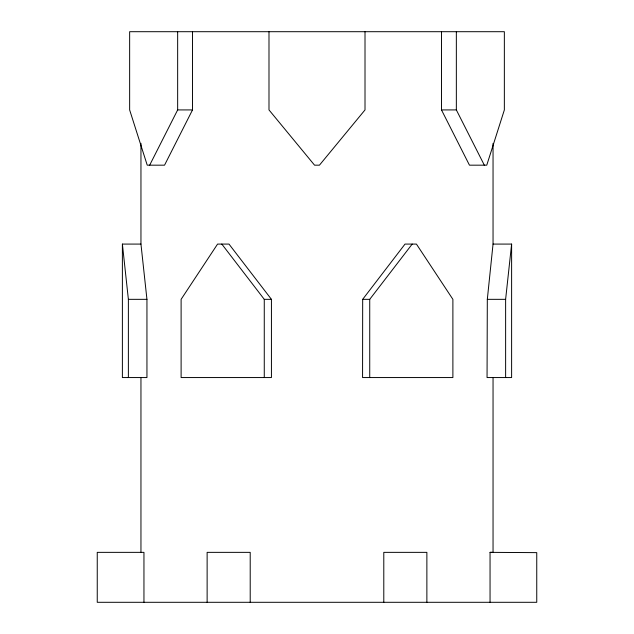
<?xml version="1.0" encoding="UTF-8"?>
<svg xmlns="http://www.w3.org/2000/svg" width="634" height="634" viewBox="0 0 634 634"><rect width="100%" height="100%" fill="white"/><g stroke="black" fill="none" stroke-linecap="round" stroke-linejoin="round"><path stroke-width="0.95" d="M362.68 299.335L362.569 377.555L452.89 377.555L452.89 299.335L416.427 244.082L405.023 244.082L362.68 299.335L369.733 299.335L412.195 244.082M487.316 299.335L487.055 377.555L511.614 377.555L511.614 244.082L493.046 244.082L487.316 299.335L505.623 299.335L511.614 244.082M149.679 165.173L177.655 109.92L177.655 31.7M192.514 31.7L192.514 109.92L164.539 165.173L147.231 165.173L129.645 109.92L129.645 31.7L504.355 31.7L504.355 109.92L486.769 165.173L469.461 165.173L441.486 109.92L441.486 31.7M177.655 109.92L192.514 109.92M441.486 109.92L456.345 109.92L484.321 165.173M122.386 244.082L140.954 244.082L146.945 299.335L146.945 377.555L122.386 377.555L122.386 244.082L128.377 299.335L128.377 377.555M128.377 299.335L146.945 299.335M221.805 244.082L264.267 299.335L271.431 299.335L271.431 377.555L181.11 377.555L181.11 299.335L217.573 244.082L228.977 244.082L271.431 299.335M490.05 602.3L490.05 552.357L493.046 552.357L493.046 377.555M490.05 552.357L536.752 552.634L536.752 602.3L97.248 602.3L97.248 552.357L143.95 552.357L143.95 602.3M505.623 299.335L505.623 377.555M493.046 143.363L493.046 244.082M456.345 31.7L456.345 109.92M426.872 602.3L426.872 552.357L383.792 552.357L383.792 602.3M369.733 299.335L369.733 377.555M365.01 31.7L365.01 109.92L319.441 165.173L314.559 165.173L268.99 109.92L268.99 31.7M264.267 299.335L264.267 377.555M250.208 602.3L250.208 552.357L207.128 552.357L207.128 602.3M140.954 143.324L140.954 244.082M140.954 377.555L140.954 552.357"/></g></svg>
